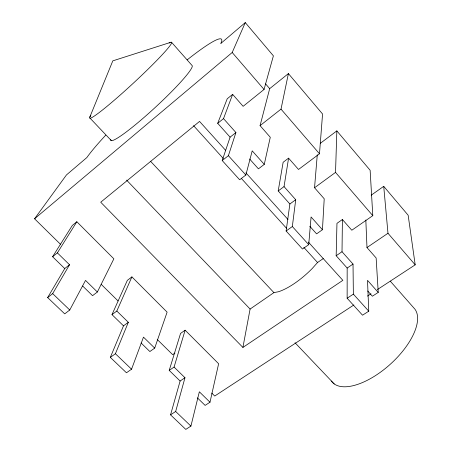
<?xml version="1.0" encoding="UTF-8"?>
<svg xmlns="http://www.w3.org/2000/svg" width="452" height="452" viewBox="0 0 452 452"><rect width="100%" height="100%" fill="white"/><g stroke="black" fill="none" stroke-linecap="round" stroke-linejoin="round"><path stroke-width="0.68" d="M367.719 291.009L372.38 296.224L378.234 292.399L367.51 280.359L368.759 311.185L362.532 315.202L347.142 298.241L347.17 268.047L336.164 255.736L336.96 223.35L342.407 219.519L351.803 230.232L372.798 215.649L370.131 170.257L336.842 130.888L320.293 143.346M368.759 311.185L353.362 294.133L353.023 264.087L342.017 251.719L342.407 219.519M372.798 215.649L335.531 172.398L336.842 130.888M309.773 226.243L316.592 233.859L322.445 229.735L324.214 198.773L314.541 187.749L317.276 154.816M322.445 229.735L311.078 216.966L308.716 244.668L302.495 249.035L286.122 230.989L289.873 203.993L278.2 190.942L283.144 162.274L288.585 158.149L298.512 169.472L319.491 153.787L322.558 114L288.399 73.597L269.674 88.654L260.07 125.633L270.279 137.278L264.267 164.387L258.431 168.85L249.628 159.002M286.122 230.989L292.337 226.52L295.721 199.716L284.042 186.597L288.585 158.149M225.559 150.262L199.547 121.418L100.723 202.213L242.905 347.435L250.097 309.055L273.912 292.619L278.528 291.726A42.092 14.351 -42.4 0 0 312.191 268.539L317.547 262.51L323.248 258.578M260.07 125.633L281.014 109.135L288.399 73.597M209.994 402.212L218.627 363.736L185.134 330.197L180.557 333.418L169.217 370.397L180.116 381.025L170.551 414.851L185.795 429.4L190.919 426.089L199.349 391.794L209.994 402.212L205.118 405.393L197.377 397.85M187.19 59.839A94.57 9.989 -42.7 0 1 220.785 43.465L245.278 22.6L273.392 55.85L264.053 89.456L243.131 106.322L232.639 94.361L223.52 118.61L235.916 132.538L230.091 137.165L222.209 160.545L239.65 179.772L245.848 175.02L252.216 150.844L264.267 164.387M170.551 414.851L175.664 411.478L184.981 377.736L174.077 367.064L185.134 330.197M222.209 160.545L228.401 155.686L235.916 132.538M154.708 348.113L167.11 312.146L131.905 276.895L127.351 280.342L112 314.626L123.498 325.835L110.333 357.391L126.458 372.781L131.549 369.205L143.482 337.13L154.708 348.113L149.861 351.537L141.08 342.978M230.091 137.165L217.7 123.317L227.215 98.796L232.639 94.361M89.801 117.136L112.808 60.856L170.088 42.528M110.333 357.391L115.413 353.741L128.328 322.299L116.819 311.038L131.905 276.895M60.647 244.447L34.561 218.785L232.204 52.494L245.278 22.6M97.366 291.998L113.859 258.821L76.834 221.746L72.32 225.435L52.601 256.73L64.738 268.561L47.646 297.574L64.715 313.863L69.755 309.999L85.524 280.409L97.366 291.998L92.553 295.676L82.693 286.065M47.646 297.574L52.669 293.63L69.529 264.759L57.381 252.871L76.834 221.746M34.561 218.785L66.472 174.924L86.84 157.573A94.57 9.989 -42.7 0 1 105.728 135.165M52.601 256.73L57.381 252.871M217.7 123.317L223.52 118.61M64.738 268.561L69.529 264.759M112 314.626L116.819 311.038M278.2 190.942L284.042 186.597M123.498 325.835L128.328 322.299M289.873 203.993L295.721 199.716M314.541 187.749L335.531 172.398M371.222 195.168L383.725 186.337L408.156 215.231L415.19 264.838L377.454 289.534M174.964 353.063L172.67 354.656L157.245 339.48M169.217 370.397L174.077 367.064M336.164 255.736L342.017 251.719M378.234 292.399L376.143 257.985L366.984 247.543L387.98 233.266L383.725 186.337M180.116 381.025L184.981 377.736M347.17 268.047L353.023 264.087M242.905 347.435L342.853 280.336L308.326 242.052M347.142 298.241L353.362 294.133M353.871 304.97L214.728 396.037L211.728 393.082M367.431 296.094L370.973 293.783M52.669 293.63L69.755 309.999M115.413 353.741L131.549 369.205M175.664 411.478L190.919 426.089M101.158 284.302L118.062 300.936M126.588 180.116L250.097 309.055M295.037 342.769L334.226 383.94M90.129 118.249L111.441 140.73M150.499 161.234L273.912 292.619M193.558 125.662L223.367 158.567M241.351 178.416L286.783 228.559M303.823 247.363L317.547 262.51M245.899 172.817L287.992 219.497M228.401 155.686L245.848 175.02M292.337 226.52L308.716 244.668M171.698 42.448L192.219 65.676A55.291 5.819 -42.7 0 1 151.109 111.186A55.291 5.819 -42.7 0 1 110.78 139.272M390.296 281.178L414.874 309.111A55.161 25.515 -42.1 0 1 388.268 366.03A55.161 25.515 -42.1 0 1 331.406 381.081M232.204 52.494L264.053 89.456M281.014 109.135L319.491 153.787M387.98 233.266L415.19 264.838M265.59 83.891L269.674 88.654M365.826 220.034L366.984 247.543M169.138 43.013A55.833 4.006 -42.8 0 1 132.871 83.609A55.833 4.006 -42.8 0 1 90.846 115.384"/></g></svg>
